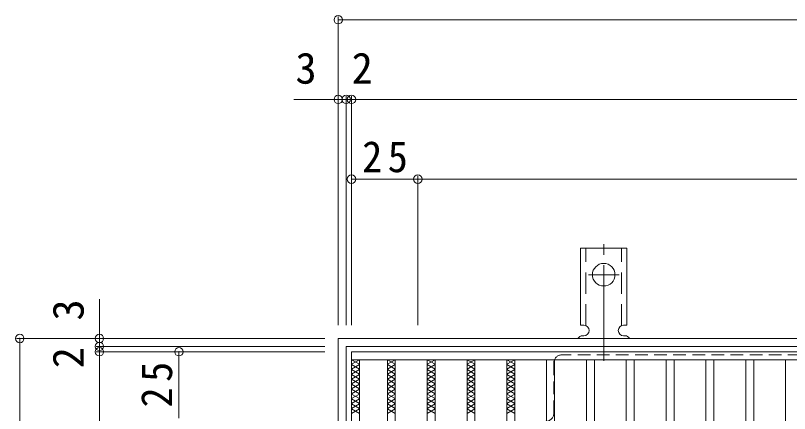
# Model space of a CAD drawing. Units: millimetres at full size, sheet at 1:4. Extents: x -859 to 1069, y -781 to 707.
# Drawn here: x -846.3 to -554.7, y 544.9 to 694.8 of the extents above; entities that cross this region are included whole.
import ezdxf
from ezdxf.enums import TextEntityAlignment as Align

# ---------------------------------------------------------------- set-up
doc = ezdxf.new("R2010")
doc.units = ezdxf.units.MM
doc.header["$LTSCALE"] = 4
doc.header["$PDMODE"] = 32
doc.header["$PDSIZE"] = 3.2
for name, pattern in [('CHAIN2', [12, 9, -1, 1, -1]), ('DASHED1', [1.8, 1.2, -0.6]), ('DASHED2', [3, 2, -1])]:
    doc.linetypes.add(name, pattern=pattern)
for name, color, linetype, lineweight in [('A-1_躯体', 3, 'Continuous', 9), ('A-2_仕上', 3, 'Continuous', 9), ('A-4_その他', 7, 'Continuous', 9), ('A-7_ハッチ', 2, 'Continuous', 9), ('A-9_ｸｳﾁｮｳｷ', 6, 'Continuous', 9), ('A-A_ﾊｯﾁ-ﾜｸ', 3, 'Continuous', 9)]:
    doc.layers.add(name, color=color, linetype=linetype, lineweight=lineweight)
doc.styles.add('ＭＳ ゴシック', font='')
doc.styles.get('ＭＳ ゴシック').set_extended_font_data('MS Gothic')

msp = doc.modelspace()

# ---------------------------------------------------------------- linework, layer by layer
at = {"layer": 'A-1_躯体', "color": 2}
for p, q in [((-724.713, 573.162), (-264.713, 573.162)), ((-724.713, 113.162), (-724.713, 573.162)), ((-721.713, 570.162), (-267.713, 570.162)), ((-721.713, 116.162), (-721.713, 570.162))]:
    msp.add_line(p, q, dxfattribs=at)
at = {"layer": 'A-2_仕上'}
for p, q in [((-719.713, 568.162), (-719.713, 118.162)), ((-719.713, 568.162), (-269.713, 568.162)), ((-719.713, 565.162), (-269.713, 565.162)), ((-716.713, 565.162), (-716.713, 121.162)), ((-706.213, 565.162), (-706.213, 121.162)), ((-703.213, 565.162), (-703.213, 121.162)), ((-691.213, 565.162), (-691.213, 121.162)), ((-688.213, 565.162), (-688.213, 121.162)), ((-676.213, 565.162), (-676.213, 121.162)), ((-673.213, 565.162), (-673.213, 121.162)), ((-661.213, 565.162), (-661.213, 121.162)), ((-658.213, 565.162), (-658.213, 121.162)), ((-646.213, 565.162), (-646.213, 121.162)), ((-643.213, 565.162), (-643.213, 121.162)), ((-631.213, 565.162), (-631.213, 121.162)), ((-628.213, 565.162), (-628.213, 121.162)), ((-616.213, 565.162), (-616.213, 121.162)), ((-613.213, 565.162), (-613.213, 121.162)), ((-601.213, 565.162), (-601.213, 121.162)), ((-598.213, 565.162), (-598.213, 121.162)), ((-586.213, 565.162), (-586.213, 121.162)), ((-583.213, 565.162), (-583.213, 121.162)), ((-571.213, 565.162), (-571.213, 121.162)), ((-568.213, 565.162), (-568.213, 121.162)), ((-556.213, 565.162), (-556.213, 121.162))]:
    msp.add_line(p, q, dxfattribs=at)
at = {"layer": 'A-4_その他'}
for p, q in [((-724.713, 694.362), (-724.713, 578.162)), ((-724.713, 693.162), (-264.713, 693.162)), ((-741.393, 663.162), (-721.713, 663.162)), ((-721.713, 664.362), (-721.713, 578.162)), ((-721.713, 663.162), (-719.713, 663.162)), ((-719.713, 664.362), (-719.713, 578.162)), ((-719.713, 663.162), (-269.713, 663.162)), ((-694.713, 633.162), (-719.713, 633.162)), ((-694.713, 634.362), (-694.713, 578.162)), ((-694.713, 633.162), (-294.713, 633.162)), ((-814.713, 587.926), (-814.713, 570.162)), ((-845.913, 573.162), (-729.713, 573.162)), ((-844.713, 573.162), (-844.713, 113.162)), ((-815.913, 570.162), (-729.713, 570.162)), ((-814.713, 570.162), (-814.713, 568.162)), ((-815.913, 568.162), (-729.713, 568.162)), ((-814.713, 568.162), (-814.713, 118.162)), ((-784.713, 543.162), (-784.713, 568.162))]:
    msp.add_line(p, q, dxfattribs=at)
for p in [(-724.713, 693.162), (-724.713, 663.162), (-721.713, 663.162), (-719.713, 663.162), (-719.713, 633.162), (-694.713, 633.162), (-844.713, 573.162), (-814.713, 573.162), (-814.713, 570.162), (-814.713, 568.162), (-784.713, 568.162)]:
    msp.add_point(p, dxfattribs=at)
at = {"layer": 'A-7_ハッチ', "linetype": 'DASHED1'}
for p, q in [((-348.914, 566.966), (-640.512, 566.966)), ((-643.512, 544.966), (-643.512, 563.966))]:
    msp.add_line(p, q, dxfattribs=at)
for centre, start, end in [((-640.512, 563.966), 90, 180), ((-646.512, 544.966), 270, 0)]:
    msp.add_arc(centre, 3, start, end, dxfattribs=at)
at = {"layer": 'A-9_ｸｳﾁｮｳｷ'}
for p, q in [((-719.713, 565.162), (-716.713, 563.43)), ((-716.713, 565.162), (-719.713, 563.43)), ((-719.713, 563.315), (-716.713, 561.583)), ((-716.713, 563.315), (-719.713, 561.583)), ((-706.213, 565.162), (-703.213, 563.43)), ((-703.213, 565.162), (-706.213, 563.43)), ((-706.213, 563.315), (-703.213, 561.583)), ((-703.213, 563.315), (-706.213, 561.583)), ((-691.213, 565.162), (-688.213, 563.43)), ((-688.213, 565.162), (-691.213, 563.43)), ((-691.213, 563.315), (-688.213, 561.583)), ((-688.213, 563.315), (-691.213, 561.583)), ((-676.213, 565.162), (-673.213, 563.43)), ((-673.213, 565.162), (-676.213, 563.43)), ((-676.213, 563.315), (-673.213, 561.583)), ((-673.213, 563.315), (-676.213, 561.583)), ((-661.213, 565.162), (-658.213, 563.43)), ((-658.213, 565.162), (-661.213, 563.43)), ((-661.213, 563.315), (-658.213, 561.583)), ((-658.213, 563.315), (-661.213, 561.583)), ((-719.713, 561.467), (-716.713, 559.735)), ((-716.713, 561.467), (-719.713, 559.735)), ((-706.213, 561.467), (-703.213, 559.735)), ((-703.213, 561.467), (-706.213, 559.735)), ((-691.213, 561.467), (-688.213, 559.735)), ((-688.213, 561.467), (-691.213, 559.735)), ((-676.213, 561.467), (-673.213, 559.735)), ((-673.213, 561.467), (-676.213, 559.735)), ((-661.213, 561.467), (-658.213, 559.735)), ((-658.213, 561.467), (-661.213, 559.735)), ((-719.713, 559.62), (-716.713, 557.888)), ((-716.713, 559.62), (-719.713, 557.888)), ((-719.713, 557.772), (-716.713, 556.04)), ((-716.713, 557.772), (-719.713, 556.04)), ((-706.213, 559.62), (-703.213, 557.888)), ((-703.213, 559.62), (-706.213, 557.888)), ((-706.213, 557.772), (-703.213, 556.04)), ((-703.213, 557.772), (-706.213, 556.04)), ((-691.213, 559.62), (-688.213, 557.888)), ((-688.213, 559.62), (-691.213, 557.888)), ((-691.213, 557.772), (-688.213, 556.04)), ((-688.213, 557.772), (-691.213, 556.04)), ((-676.213, 559.62), (-673.213, 557.888)), ((-673.213, 559.62), (-676.213, 557.888)), ((-676.213, 557.772), (-673.213, 556.04)), ((-673.213, 557.772), (-676.213, 556.04)), ((-661.213, 559.62), (-658.213, 557.888)), ((-658.213, 559.62), (-661.213, 557.888)), ((-661.213, 557.772), (-658.213, 556.04)), ((-658.213, 557.772), (-661.213, 556.04)), ((-719.713, 555.925), (-716.713, 554.193)), ((-716.713, 555.925), (-719.713, 554.193)), ((-719.713, 554.077), (-716.713, 552.345)), ((-716.713, 554.077), (-719.713, 552.345)), ((-706.213, 555.925), (-703.213, 554.193)), ((-703.213, 555.925), (-706.213, 554.193)), ((-706.213, 554.077), (-703.213, 552.345)), ((-703.213, 554.077), (-706.213, 552.345)), ((-691.213, 555.925), (-688.213, 554.193)), ((-688.213, 555.925), (-691.213, 554.193)), ((-691.213, 554.077), (-688.213, 552.345)), ((-688.213, 554.077), (-691.213, 552.345)), ((-676.213, 555.925), (-673.213, 554.193)), ((-673.213, 555.925), (-676.213, 554.193)), ((-676.213, 554.077), (-673.213, 552.345)), ((-673.213, 554.077), (-676.213, 552.345)), ((-661.213, 555.925), (-658.213, 554.193)), ((-658.213, 555.925), (-661.213, 554.193)), ((-661.213, 554.077), (-658.213, 552.345)), ((-658.213, 554.077), (-661.213, 552.345)), ((-716.713, 552.23), (-719.713, 550.498)), ((-719.713, 552.23), (-716.713, 550.498)), ((-703.213, 552.23), (-706.213, 550.498)), ((-706.213, 552.23), (-703.213, 550.498)), ((-688.213, 552.23), (-691.213, 550.498)), ((-691.213, 552.23), (-688.213, 550.498)), ((-673.213, 552.23), (-676.213, 550.498)), ((-676.213, 552.23), (-673.213, 550.498)), ((-658.213, 552.23), (-661.213, 550.498)), ((-661.213, 552.23), (-658.213, 550.498)), ((-719.713, 550.382), (-716.713, 548.65)), ((-716.713, 550.382), (-719.713, 548.65)), ((-719.713, 548.535), (-716.713, 546.803)), ((-716.713, 548.535), (-719.713, 546.802)), ((-706.213, 550.382), (-703.213, 548.65)), ((-703.213, 550.382), (-706.213, 548.65)), ((-706.213, 548.535), (-703.213, 546.803)), ((-703.213, 548.535), (-706.213, 546.802)), ((-691.213, 550.382), (-688.213, 548.65)), ((-688.213, 550.382), (-691.213, 548.65)), ((-691.213, 548.535), (-688.213, 546.803)), ((-688.213, 548.535), (-691.213, 546.802)), ((-676.213, 550.382), (-673.213, 548.65)), ((-673.213, 550.382), (-676.213, 548.65)), ((-676.213, 548.535), (-673.213, 546.803)), ((-673.213, 548.535), (-676.213, 546.802)), ((-661.213, 550.382), (-658.213, 548.65)), ((-658.213, 550.382), (-661.213, 548.65)), ((-661.213, 548.535), (-658.213, 546.803)), ((-658.213, 548.535), (-661.213, 546.802)), ((-719.713, 546.687), (-716.713, 544.955)), ((-716.713, 546.687), (-719.713, 544.955)), ((-706.213, 546.687), (-703.213, 544.955)), ((-703.213, 546.687), (-706.213, 544.955)), ((-691.213, 546.687), (-688.213, 544.955)), ((-688.213, 546.687), (-691.213, 544.955)), ((-676.213, 546.687), (-673.213, 544.955)), ((-673.213, 546.687), (-676.213, 544.955)), ((-661.213, 546.687), (-658.213, 544.955)), ((-658.213, 546.687), (-661.213, 544.955))]:
    msp.add_line(p, q, dxfattribs=at)
at = {"layer": 'A-A_ﾊｯﾁ-ﾜｸ', "color": 7, "linetype": 'CHAIN2'}
for p, q in [((-624.713, 564.694), (-624.713, 612.095)), ((-630.489, 597.162), (-618.937, 597.162))]:
    msp.add_line(p, q, dxfattribs=at)
at = {"layer": 'A-A_ﾊｯﾁ-ﾜｸ'}
for p, q in [((-633.463, 578.162), (-633.463, 607.162)), ((-615.963, 607.162), (-633.463, 607.162)), ((-615.963, 578.162), (-615.963, 607.162)), ((-633.463, 578.162), (-632.213, 578.162)), ((-615.963, 578.162), (-617.213, 578.162)), ((-632.713, 574.162), (-632.213, 574.162)), ((-617.218, 574.162), (-616.704, 574.162))]:
    msp.add_line(p, q, dxfattribs=at)
at = {"layer": 'A-A_ﾊｯﾁ-ﾜｸ', "linetype": 'DASHED2'}
for p, q in [((-631.463, 578.016), (-631.463, 607.162)), ((-617.963, 578.016), (-617.963, 607.162))]:
    msp.add_line(p, q, dxfattribs=at)
at = {"layer": 'A-A_ﾊｯﾁ-ﾜｸ'}
msp.add_circle((-624.713, 597.162), 4.25, dxfattribs=at)
for centre, start, end in [((-632.213, 576.162), 270, 90), ((-617.213, 576.162), 90, 269.86671), ((-632.713, 572.162), 90.27597, 150.00049), ((-616.713, 572.162), 29.99928, 89.75838)]:
    msp.add_arc(centre, 2, start, end, dxfattribs=at)

# ---------------------------------------------------------------- texts
at = {"layer": 'A-4_その他', "color": 2, "style": 'ＭＳ ゴシック'}
for s, p in [('3', (-740.842, 665.562)), ('2', (-719.671, 665.562))]:
    msp.add_text(s, height=11.73, dxfattribs=at).set_placement(p, align=Align.BOTTOM_LEFT)
for s, p in [('3', (-817.113, 579.887)), ('2', (-817.113, 561.926))]:
    msp.add_text(s, height=11.73, rotation=90, dxfattribs=at).set_placement(p, align=Align.BOTTOM_LEFT)
at = {"layer": 'A-4_その他', "color": 2, "insert": (-715.713, 635.562), "char_height": 11.73, "attachment_point": 7, "style": 'ＭＳ ゴシック'}
msp.add_mtext('\\T1.27;\\W0.95;25', dxfattribs=at)
at = {"layer": 'A-4_その他', "color": 2, "insert": (-787.113, 547.162), "char_height": 11.73, "attachment_point": 7, "rotation": 90, "style": 'ＭＳ ゴシック'}
msp.add_mtext('\\T1.27;\\W0.95;25', dxfattribs=at)

doc.saveas('drawing.dxf')
